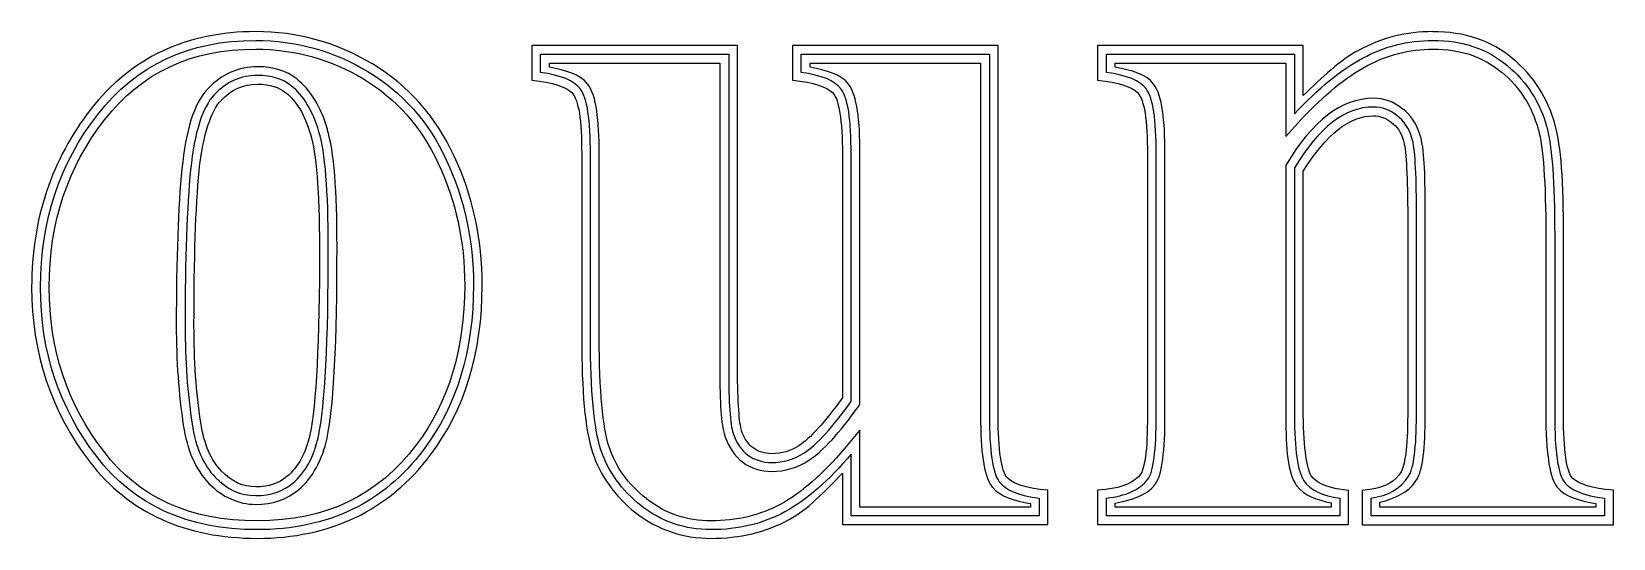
# Model space of a CAD drawing. Extents: x 35 to 204, y 106 to 197.
# Drawn here: x 106.07 to 123.17, y 154.02 to 159.5 of the extents above; entities that cross this region are included whole.
import ezdxf

# ---------------------------------------------------------------- set-up
doc = ezdxf.new("R2010")
doc.units = 0
doc.layers.add('Plast_1', color=7, linetype='CONTINUOUS')

msp = doc.modelspace()

# ---------------------------------------------------------------- linework, layer by layer
at = {"layer": 'Plast_1', "color": 7}
for points in [[(108.49023, 159.49614)], [(108.49005, 159.40144)], [(108.49023, 159.30664)], [(108.51179, 159.11719)], [(108.51153, 159.02231)], [(108.51173, 158.92782)]]:
    msp.add_lwpolyline(points, close=True, dxfattribs=at)
for points in [[(121.2209, 159.49573), (121.2207, 159.49609)], [(111.47656, 159.34766), (111.47656, 158.9707), (111.55856, 158.9607)], [(113.70109, 155.83961), (113.70109, 159.34743), (111.47656, 159.34766)], [(116.51947, 155.34371), (116.51947, 159.34762), (116.42577, 159.34762), (114.29491, 159.34762), (114.29491, 158.97066), (114.37891, 158.96066)], [(119.82031, 158.80469), (119.82031, 159.34766), (119.72461, 159.34766), (117.5957, 159.34766), (117.5957, 158.9707), (117.6777, 158.9607)], [(121.22087, 159.30651), (121.2207, 159.30664)], [(111.57116, 159.05435), (111.57116, 159.25192), (113.60566, 159.25192), (113.60566, 155.83973)], [(111.66602, 159.15625), (113.50977, 159.15625), (113.50977, 155.83984)], [(111.66606, 159.11109), (111.66602, 159.15625)], [(114.39067, 159.05435), (114.39067, 159.25192), (116.42513, 159.25192)], [(114.48637, 159.11111), (114.48637, 159.15601), (116.33012, 159.15601), (116.33012, 155.34351)], [(116.42513, 159.25192), (116.42513, 155.34312)], [(117.69058, 159.05437), (117.69058, 159.25194), (119.72518, 159.25192)], [(117.78528, 159.11122), (117.78528, 159.15612), (119.63098, 159.15612), (119.63098, 158.36315), (119.79504, 158.54089)], [(119.72518, 159.25192), (119.72518, 158.6058)], [(120.50598, 159.12487), (120.50798, 159.12487)], [(121.96484, 159.05664), (121.96684, 159.05664)], [(108.81446, 158.83593), (108.81646, 158.83593)], [(111.9277, 158.81617), (111.9277, 158.81417)], [(114.74609, 158.81613), (114.74809, 158.81613), (114.74809, 158.81413)], [(118.04685, 158.81617), (118.04685, 158.81417)], [(109.2637, 158.44141), (109.2657, 158.44141)], [(120.77154, 158.51541), (120.77354, 158.51341), (120.77554, 158.51341)], [(122.36137, 158.4375), (122.36337, 158.4355)], [(110.63672, 158.14844), (110.63672, 158.15044)], [(112.0156, 158.16769), (112.0156, 156.18722)], [(112.11049, 156.18683), (112.11049, 158.16793)], [(112.20512, 156.18726), (112.20512, 158.16773)], [(114.83589, 158.16765), (114.83589, 155.53484)], [(114.93, 155.49798), (114.93, 158.16793)], [(115.00783, 155.44318), (115.02543, 155.46658), (115.02543, 158.16775)], [(118.13475, 158.16769), (118.13475, 155.34738)], [(118.22991, 155.34848), (118.22991, 158.16795)], [(118.32434, 155.34755), (118.32434, 158.16786)], [(107.87892, 157.99223), (107.87892, 157.99423)], [(119.64471, 158.07211), (119.63101, 158.05061), (119.63101, 155.34749)], [(119.72506, 158.02377), (119.72506, 155.34848)], [(119.82037, 155.34743), (119.82037, 157.9861)], [(120.94935, 157.57005), (120.94935, 155.3474)], [(121.04405, 155.34846), (121.04405, 157.56986)], [(121.13882, 155.3475), (121.13882, 157.57015)], [(122.44347, 157.29292), (122.44347, 155.34761)], [(122.53926, 157.29218), (122.53926, 155.34846)], [(122.63492, 155.3473), (122.63492, 157.29261)], [(107.89462, 155.26562), (107.89462, 155.26762)], [(113.74409, 155.17941), (113.74409, 155.18141)], [(116.86923, 154.39234), (116.86923, 154.35324), (115.02548, 154.35324), (115.02548, 155.18722), (114.85751, 154.988)], [(113.56247, 155.12305), (113.56447, 155.12105), (113.56447, 155.11905)], [(113.75783, 154.83975), (113.75783, 154.83775)], [(116.96446, 154.45136), (116.96446, 154.25912), (114.92996, 154.25912), (114.92996, 154.92661)], [(114.83591, 154.72042), (114.83591, 154.16378), (117.05856, 154.16378), (117.05856, 154.53488), (116.97456, 154.54488)], [(120.87905, 154.73802), (120.87905, 154.73602)], [(108.95116, 154.53906), (108.95316, 154.53906)], [(116.45512, 154.57007), (116.45712, 154.57007)], [(117.68164, 154.54464), (117.59574, 154.53664), (117.59574, 154.16359), (120.31059, 154.16359), (120.31059, 154.53469), (120.22859, 154.54469)], [(119.7482, 154.58381), (119.7502, 154.58381)], [(120.54116, 154.54461), (120.45716, 154.53461), (120.45716, 154.16351), (123.17396, 154.16351), (123.17396, 154.53656), (123.08996, 154.54456)], [(122.56257, 154.57222), (122.56457, 154.57022), (122.56657, 154.57022)], [(112.72079, 154.43917), (112.71879, 154.44117)], [(120.21633, 154.45138), (120.21633, 154.25914), (117.69056, 154.25914), (117.69056, 154.45138)], [(120.12129, 154.39827), (120.12129, 154.35337), (117.78536, 154.35337), (117.78536, 154.39637)], [(123.07859, 154.45136), (123.07859, 154.25912), (120.55282, 154.25912), (120.55282, 154.45136)], [(122.98454, 154.39249), (122.98454, 154.35339), (120.6486, 154.35339), (120.6486, 154.40609)]]:
    msp.add_lwpolyline(points, dxfattribs=at)
for points in [[(108.49023, 159.49609), (107.74418, 159.49609), (107.13992, 159.21319), (106.70703, 158.6582)], [(109.75195, 159.14653), (109.36425, 159.37916), (108.94089, 159.49614), (108.49023, 159.49614)], [(121.2207, 159.49609), (120.93516, 159.49609), (120.66443, 159.42849), (120.41602, 159.29297)], [(122.08809, 159.20081), (121.85645, 159.39771), (121.5626, 159.49573), (121.2209, 159.49573)], [(106.78128, 158.60046), (107.197793, 159.134447), (107.767383, 159.40144), (108.49005, 159.40144)], [(106.85547, 158.54297), (107.2556, 159.05595), (107.79096, 159.30664), (108.49023, 159.30664)], [(108.49005, 159.40144), (108.924357, 159.40144), (109.328407, 159.289303), (109.7022, 159.06503)], [(108.49023, 159.30664), (108.90819, 159.30664), (109.29442, 159.2003), (109.6543, 158.98438)], [(120.41602, 159.29297), (120.2218, 159.18979), (120.0221, 159.00092), (119.82031, 158.80469)], [(120.46208, 159.20921), (120.69704, 159.337363), (120.949797, 159.40144), (121.22035, 159.40144)], [(120.50798, 159.12487), (120.72949, 159.24569), (120.96531, 159.30651), (121.22087, 159.30651)], [(121.22035, 159.40144), (121.544303, 159.40144), (121.813077, 159.310663), (122.02667, 159.12911)], [(121.2207, 159.30664), (121.52692, 159.30664), (121.7693, 159.22284), (121.96484, 159.05664)], [(108.51173, 159.11719), (108.30596, 159.11719), (108.11938, 159.03359), (107.97267, 158.87891)], [(108.93366, 158.98438), (108.82166, 159.07488), (108.67713, 159.11719), (108.51179, 159.11719)], [(110.63672, 158.15044), (110.43733, 158.5781), (110.14121, 158.91298), (109.75195, 159.14653)], [(112.08012, 158.92945), (112.00182, 159.03664), (111.84245, 159.07661), (111.66606, 159.11109)], [(114.90043, 158.92947), (114.82233, 159.03631), (114.66189, 159.07657), (114.48637, 159.11111)], [(118.19934, 158.92958), (118.12104, 159.03677), (117.96167, 159.07674), (117.78528, 159.11122)], [(119.72518, 158.6058), (119.981493, 158.883473), (120.227127, 159.08461), (120.46208, 159.20921)], [(119.79504, 158.54089), (120.04635, 158.81313), (120.28419, 159.00725), (120.50598, 159.12487)], [(122.02667, 159.12911), (122.24027, 158.95111), (122.382667, 158.728613), (122.45386, 158.46162)], [(122.54512, 158.48597), (122.46922, 158.77073), (122.31564, 159.01119), (122.08809, 159.20081)], [(108.51145, 159.02231), (108.32989, 159.02231), (108.17325, 158.95289), (108.04153, 158.81405)], [(108.87464, 158.91017), (108.78208, 158.98493), (108.661043, 159.02231), (108.51153, 159.02231)], [(109.2657, 158.44141), (109.1944, 158.68161), (109.08586, 158.86508), (108.93366, 158.98438)], [(109.6543, 158.98438), (110.0122, 158.76963), (110.27977, 158.46592), (110.46484, 158.06836)], [(109.7022, 159.06503), (110.075993, 158.84075), (110.359007, 158.522137), (110.55124, 158.10919)], [(111.55856, 158.9607), (111.76756, 158.9337), (111.88636, 158.8727), (111.9277, 158.81617)], [(112.0037, 158.87279), (111.93606, 158.96535), (111.79188, 159.02587), (111.57116, 159.05435)], [(112.17782, 158.64039), (112.15902, 158.7643), (112.13392, 158.85867), (112.08012, 158.92945)], [(114.37891, 158.96066), (114.58789, 158.93366), (114.70475, 158.87266), (114.74609, 158.81613)], [(114.8232, 158.87279), (114.75556, 158.96535), (114.611383, 159.02587), (114.39067, 159.05435)], [(114.99813, 158.64041), (114.97933, 158.76432), (114.95413, 158.85869), (114.90043, 158.92947)], [(117.6777, 158.9607), (117.88669, 158.9337), (118.0055, 158.8727), (118.04685, 158.81617)], [(118.12311, 158.87281), (118.05547, 158.96537), (117.911293, 159.02589), (117.69058, 159.05437)], [(118.29704, 158.64052), (118.27824, 158.76468), (118.25334, 158.85874), (118.19934, 158.92958)], [(121.96684, 159.05664), (122.16648, 158.89027), (122.29491, 158.68672), (122.36137, 158.4375)], [(107.97267, 158.87891), (107.81553, 158.71304), (107.73506, 158.42629), (107.69142, 158.01172)], [(108.04153, 158.81405), (107.913377, 158.678777), (107.82794, 158.408223), (107.78522, 158.00239)], [(108.11134, 158.74814), (108.22806, 158.87117), (108.35437, 158.92782), (108.51173, 158.92782)], [(108.51173, 158.92773), (108.64541, 158.92773), (108.74135, 158.89503), (108.81446, 158.83593)], [(108.81646, 158.83593), (108.92769, 158.74873), (109.01811, 158.60217), (109.08208, 158.38671)], [(109.17367, 158.41356), (109.10603, 158.641393), (109.006353, 158.80693), (108.87464, 158.91017)], [(111.9277, 158.81417), (111.9443, 158.79257), (111.9735, 158.72307), (111.9902, 158.613)], [(112.11049, 158.16793), (112.11049, 158.545277), (112.074893, 158.78023), (112.0037, 158.87279)], [(114.74809, 158.81413), (114.76469, 158.79253), (114.79199, 158.72303), (114.80859, 158.61296)], [(114.93, 158.16793), (114.93, 158.545277), (114.8944, 158.78023), (114.8232, 158.87279)], [(118.04685, 158.81417), (118.06345, 158.79257), (118.09265, 158.72307), (118.10935, 158.613)], [(118.22991, 158.16795), (118.22991, 158.545297), (118.19431, 158.78025), (118.12311, 158.87281)], [(120.58026, 158.77523), (120.22883, 158.77523), (119.91652, 158.5239), (119.64471, 158.07211)], [(120.8869, 158.66586), (120.798, 158.73666), (120.69203, 158.77523), (120.58026, 158.77523)], [(106.70703, 158.6582), (106.28136, 158.11144), (106.06641, 157.46623), (106.06641, 156.73242)], [(106.16185, 156.7315), (106.16185, 157.44704), (106.368327, 158.070027), (106.78128, 158.60046)], [(107.87892, 157.99423), (107.92082, 158.38972), (108.0124, 158.64371), (108.11134, 158.74814)], [(111.9902, 158.613), (112.0069, 158.50297), (112.0156, 158.35338), (112.0156, 158.16769)], [(112.20512, 158.16773), (112.20512, 158.35939), (112.19712, 158.51546), (112.17782, 158.64039)], [(114.80859, 158.61296), (114.82529, 158.50293), (114.83589, 158.35334), (114.83589, 158.16765)], [(115.02543, 158.16775), (115.02543, 158.35941), (115.01743, 158.51548), (114.99813, 158.64041)], [(118.10935, 158.613), (118.12605, 158.50297), (118.13475, 158.35338), (118.13475, 158.16769)], [(118.32434, 158.16786), (118.32434, 158.35952), (118.31634, 158.51559), (118.29704, 158.64052)], [(120.57944, 158.68058), (120.273287, 158.68058), (119.988493, 158.461643), (119.72506, 158.02377)], [(120.83042, 158.58978), (120.75566, 158.650313), (120.672, 158.68058), (120.57944, 158.68058)], [(120.99595, 158.34414), (120.963883, 158.45094), (120.908707, 158.53282), (120.83042, 158.58978)], [(121.08612, 158.37093), (121.04932, 158.49367), (120.98303, 158.59591), (120.8869, 158.66586)], [(106.25586, 156.73242), (106.25586, 157.42969), (106.45523, 158.02887), (106.85547, 158.54297)], [(109.36917, 157.16992), (109.36917, 157.77865), (109.33817, 158.19453), (109.2637, 158.44141)], [(119.82037, 157.9861), (120.07085, 158.39383), (120.32402, 158.58571), (120.58014, 158.58571)], [(120.58014, 158.58571), (120.65204, 158.58571), (120.71168, 158.56391), (120.77154, 158.51541)], [(120.77554, 158.51341), (120.83594, 158.46941), (120.87716, 158.40701), (120.90445, 158.31615)], [(122.36337, 158.4355), (122.41397, 158.25511), (122.44347, 157.86651), (122.44347, 157.29292)], [(122.45386, 158.46162), (122.510793, 158.258707), (122.53926, 157.868893), (122.53926, 157.29218)], [(122.63492, 157.29261), (122.63492, 157.87245), (122.60832, 158.26052), (122.54512, 158.48597)], [(109.08208, 158.38671), (109.14288, 158.18504), (109.17978, 157.77156), (109.17978, 157.16991)], [(109.27513, 157.16937), (109.27513, 157.774557), (109.24131, 158.189287), (109.17367, 158.41356)], [(120.90445, 158.31615), (120.92685, 158.24135), (120.94935, 157.97697), (120.94935, 157.57005)], [(121.04405, 157.56986), (121.04405, 157.979253), (121.028017, 158.237347), (120.99595, 158.34414)], [(121.13882, 157.57015), (121.13882, 157.98202), (121.12772, 158.23213), (121.08612, 158.37093)], [(110.55124, 158.10919), (110.74704, 157.696237), (110.84494, 157.244123), (110.84494, 156.75285)], [(110.93945, 156.75195), (110.93945, 157.25517), (110.83822, 157.72277), (110.63672, 158.14844)], [(107.69142, 158.01172), (107.65172, 157.60402), (107.63082, 157.04114), (107.63082, 156.32031)], [(107.78522, 158.00239), (107.746087, 157.600117), (107.72652, 157.039427), (107.72652, 156.32032)], [(107.82232, 156.32035), (107.82232, 157.0369), (107.84042, 157.59547), (107.87892, 157.99223)], [(110.46484, 158.06836), (110.6544, 157.66858), (110.75, 157.23061), (110.75, 156.75195)], [(109.17978, 157.16991), (109.17978, 156.14328), (109.14348, 155.45786), (109.07626, 155.13866)], [(109.16833, 155.11885), (109.23953, 155.457043), (109.27513, 156.14055), (109.27513, 157.16937)], [(109.26175, 155.09961), (109.33695, 155.4568), (109.36917, 156.13891), (109.36917, 157.16992)], [(106.06641, 156.73242), (106.06641, 156.01973), (106.27718, 155.38464), (106.69531, 154.8418)], [(106.7706, 154.89991), (106.364767, 155.426783), (106.16185, 156.037313), (106.16185, 156.7315)], [(106.8457, 154.95703), (106.45217, 155.46793), (106.25586, 156.05674), (106.25586, 156.73242)], [(110.75, 156.75195), (110.75, 156.0596), (110.57642, 155.49024), (110.23047, 155.03125)], [(110.84494, 156.75285), (110.84494, 156.04443), (110.665163, 155.451703), (110.30561, 154.97467)], [(110.38086, 154.91797), (110.75401, 155.41304), (110.93945, 156.02747), (110.93945, 156.75195)], [(107.63082, 156.32031), (107.63082, 155.93526), (107.65632, 155.57466), (107.70702, 155.23828)], [(107.72652, 156.32032), (107.72652, 155.939407), (107.751453, 155.583413), (107.80132, 155.25234)], [(107.89462, 155.26762), (107.84572, 155.59288), (107.82232, 155.94428), (107.82232, 156.32035)], [(112.0156, 156.18722), (112.0156, 155.6064), (112.0509, 155.19839), (112.13278, 154.94503)], [(112.22263, 154.97467), (112.14787, 155.206063), (112.11049, 155.610117), (112.11049, 156.18683)], [(112.31254, 155.00367), (112.24484, 155.2131), (112.20512, 155.61465), (112.20512, 156.18726)], [(113.50977, 155.83984), (113.50977, 155.481), (113.52127, 155.25581), (113.56247, 155.12305)], [(113.60566, 155.83973), (113.60566, 155.483737), (113.621693, 155.254123), (113.65376, 155.15089)], [(113.74409, 155.18141), (113.72129, 155.25581), (113.70109, 155.48751), (113.70109, 155.83961)], [(114.83589, 155.53484), (114.64799, 155.27338), (114.48372, 155.09431), (114.36518, 155.01726)], [(114.41737, 154.93729), (114.559763, 155.02985), (114.73064, 155.216747), (114.93, 155.49798)], [(114.46877, 154.85724), (114.63103, 154.96272), (114.80515, 155.15725), (115.00783, 155.44318)], [(116.33012, 155.34351), (116.33012, 155.1501), (116.33812, 154.99155), (116.35742, 154.86499)], [(116.42513, 155.34312), (116.42513, 154.962207), (116.460727, 154.723693), (116.53192, 154.62758)], [(116.54487, 154.89254), (116.52817, 155.0045), (116.51947, 155.15621), (116.51947, 155.34371)], [(118.13475, 155.34738), (118.13475, 155.15763), (118.12775, 155.00715), (118.11325, 154.89816)], [(118.13911, 154.6543), (118.199643, 154.732613), (118.22991, 154.964007), (118.22991, 155.34848)], [(118.30094, 154.87489), (118.31694, 154.99729), (118.32434, 155.15282), (118.32434, 155.34755)], [(119.63101, 155.34749), (119.63101, 154.96797), (119.64961, 154.72913), (119.7482, 154.58381)], [(119.72506, 155.34848), (119.72506, 154.974687), (119.75888, 154.737953), (119.82652, 154.63828)], [(119.90437, 154.69313), (119.86777, 154.74803), (119.82037, 154.98044), (119.82037, 155.34743)], [(120.94935, 155.3474), (120.94935, 155.17374), (120.94135, 155.03538), (120.92785, 154.93138)], [(120.95865, 154.68632), (121.015583, 154.775313), (121.04405, 154.996027), (121.04405, 155.34846)], [(121.11732, 154.90609), (121.13242, 155.02281), (121.13882, 155.16872), (121.13882, 155.3475)], [(122.44347, 155.34761), (122.44347, 155.15259), (122.45247, 154.99421), (122.47077, 154.86714)], [(122.53926, 155.34846), (122.53926, 154.963987), (122.57308, 154.723693), (122.64072, 154.62758)], [(122.65832, 154.89222), (122.64242, 155.00544), (122.63492, 155.15784), (122.63492, 155.3473)], [(107.70702, 155.23828), (107.74822, 154.9725), (107.83838, 154.75938), (107.98437, 154.60938)], [(107.80132, 155.25234), (107.840453, 154.999587), (107.92411, 154.807353), (108.05229, 154.67564)], [(108.12118, 154.74218), (108.01116, 154.85524), (107.93187, 155.02706), (107.89462, 155.26562)], [(113.86909, 154.99386), (113.81659, 155.03386), (113.77459, 155.09196), (113.74409, 155.17941)], [(110.23047, 155.03125), (109.81228, 154.47596), (109.24739, 154.20508), (108.50586, 154.20508)], [(109.07626, 155.13866), (109.03326, 154.93692), (108.94978, 154.78957), (108.82822, 154.68358)], [(108.89066, 154.61156), (109.029493, 154.732593), (109.12205, 154.90169), (109.16833, 155.11885)], [(108.95316, 154.53906), (109.10925, 154.67515), (109.21218, 154.86703), (109.26175, 155.09961)], [(112.71879, 154.44117), (112.51484, 154.60562), (112.38091, 154.79206), (112.31254, 155.00367)], [(113.56447, 155.11905), (113.60477, 155.00214), (113.66921, 154.90622), (113.75783, 154.83975)], [(113.65376, 155.15089), (113.68936, 155.04765), (113.74276, 154.96933), (113.81396, 154.91593)], [(114.36518, 155.01726), (114.27698, 154.95946), (114.18172, 154.93136), (114.07026, 154.93136)], [(106.69531, 154.8418), (107.11843, 154.29249), (107.73251, 154.01563), (108.50586, 154.01563)], [(108.50607, 154.10961), (107.754923, 154.10961), (107.176433, 154.373043), (106.7706, 154.89991)], [(108.50586, 154.20508), (107.77692, 154.20508), (107.23425, 154.4526), (106.8457, 154.95703)], [(108.50586, 154.01563), (109.29509, 154.01563), (109.93042, 154.31985), (110.38086, 154.91797)], [(110.30561, 154.97467), (109.871297, 154.397963), (109.27145, 154.10961), (108.50607, 154.10961)], [(112.13278, 154.94503), (112.21368, 154.69469), (112.37255, 154.47468), (112.60153, 154.29074)], [(112.6605, 154.36592), (112.443347, 154.54036), (112.29739, 154.743277), (112.22263, 154.97467)], [(113.75783, 154.83775), (113.84823, 154.77315), (113.95663, 154.74005), (114.07033, 154.74005)], [(113.81396, 154.91593), (113.88872, 154.86253), (113.974157, 154.83583), (114.07027, 154.83583)], [(114.07026, 154.93136), (113.99176, 154.93136), (113.92819, 154.95166), (113.86909, 154.99386)], [(114.07027, 154.83583), (114.19843, 154.83583), (114.31413, 154.86965), (114.41737, 154.93729)], [(114.07033, 154.74005), (114.2152, 154.74005), (114.35046, 154.77975), (114.46877, 154.85724)], [(114.85751, 154.988), (114.62437, 154.70963), (114.39295, 154.50868), (114.16806, 154.38449)], [(114.92996, 154.92661), (114.69144, 154.641817), (114.452923, 154.43356), (114.21441, 154.30184)], [(116.35742, 154.86499), (116.37632, 154.73844), (116.40162, 154.64224), (116.45512, 154.57007)], [(116.60737, 154.68551), (116.58957, 154.71011), (116.56147, 154.78151), (116.54487, 154.89254)], [(118.11325, 154.89816), (118.09895, 154.78917), (118.07165, 154.72202), (118.06445, 154.71261)], [(118.21504, 154.59559), (118.26834, 154.66449), (118.28494, 154.75249), (118.30094, 154.87489)], [(120.92785, 154.93138), (120.91445, 154.82738), (120.89215, 154.75855), (120.87905, 154.73802)], [(121.03922, 154.63656), (121.08242, 154.70476), (121.10242, 154.79015), (121.11732, 154.90609)], [(122.47077, 154.86714), (122.48867, 154.74007), (122.51157, 154.64464), (122.56257, 154.57222)], [(122.71692, 154.68519), (122.70022, 154.71029), (122.67392, 154.78119), (122.65832, 154.89222)], [(108.05229, 154.67564), (108.18045, 154.54392), (108.32641, 154.47806), (108.49017, 154.47806)], [(108.49032, 154.57226), (108.35203, 154.57226), (108.23525, 154.62496), (108.12118, 154.74218)], [(108.82822, 154.68358), (108.73962, 154.61028), (108.63219, 154.57226), (108.49032, 154.57226)], [(114.25974, 154.21847), (114.45549, 154.32658), (114.64556, 154.52039), (114.83591, 154.72042)], [(116.97456, 154.54488), (116.76946, 154.56838), (116.65264, 154.62668), (116.60737, 154.68551)], [(118.06445, 154.71261), (117.99595, 154.62501), (117.87611, 154.56439), (117.68164, 154.54464)], [(117.69056, 154.45138), (117.900593, 154.472713), (118.05011, 154.540353), (118.13911, 154.6543)], [(120.22859, 154.54469), (120.05466, 154.56769), (119.95468, 154.62269), (119.90437, 154.69313)], [(120.87905, 154.73602), (120.81305, 154.62981), (120.71007, 154.56693), (120.54116, 154.54461)], [(120.55282, 154.45136), (120.7415, 154.476293), (120.876777, 154.554613), (120.95865, 154.68632)], [(123.08996, 154.54456), (122.88114, 154.56816), (122.76172, 154.62696), (122.71692, 154.68519)], [(107.98437, 154.60938), (108.12662, 154.46317), (108.301, 154.38281), (108.49022, 154.38281)], [(108.49017, 154.47806), (108.650363, 154.47806), (108.78386, 154.52256), (108.89066, 154.61156)], [(108.49022, 154.38281), (108.668, 154.38281), (108.82642, 154.43511), (108.95116, 154.53906)], [(116.45712, 154.57007), (116.53792, 154.46509), (116.69545, 154.42444), (116.86923, 154.39234)], [(116.53192, 154.62758), (116.60312, 154.53502), (116.7473, 154.47628), (116.96446, 154.45136)], [(117.78536, 154.39637), (117.95994, 154.43037), (118.12371, 154.47867), (118.21504, 154.59559)], [(119.7502, 154.58381), (119.8256, 154.47823), (119.96843, 154.4335), (120.12129, 154.39827)], [(119.82652, 154.63828), (119.897713, 154.5386), (120.02765, 154.4763), (120.21633, 154.45138)], [(120.6486, 154.40609), (120.80772, 154.44809), (120.95874, 154.50709), (121.03922, 154.63656)], [(122.56657, 154.57022), (122.64787, 154.46453), (122.80789, 154.42441), (122.98454, 154.39249)], [(122.64072, 154.62758), (122.71192, 154.53502), (122.857877, 154.47628), (123.07859, 154.45136)], [(113.41343, 154.10961), (113.132197, 154.10961), (112.88122, 154.195047), (112.6605, 154.36592)], [(113.41415, 154.2048), (113.15304, 154.2048), (112.92553, 154.2813), (112.72079, 154.43917)], [(114.16806, 154.38449), (113.94437, 154.26466), (113.69521, 154.2048), (113.41415, 154.2048)], [(112.60153, 154.29074), (112.83769, 154.10791), (113.11357, 154.01535), (113.41403, 154.01535)], [(114.21441, 154.30184), (113.975897, 154.173687), (113.708903, 154.10961), (113.41343, 154.10961)], [(113.41403, 154.01535), (113.72323, 154.01535), (114.00682, 154.08255), (114.25974, 154.21847)]]:
    msp.add_open_spline(points, degree=3, dxfattribs=at)

doc.saveas('drawing.dxf')
